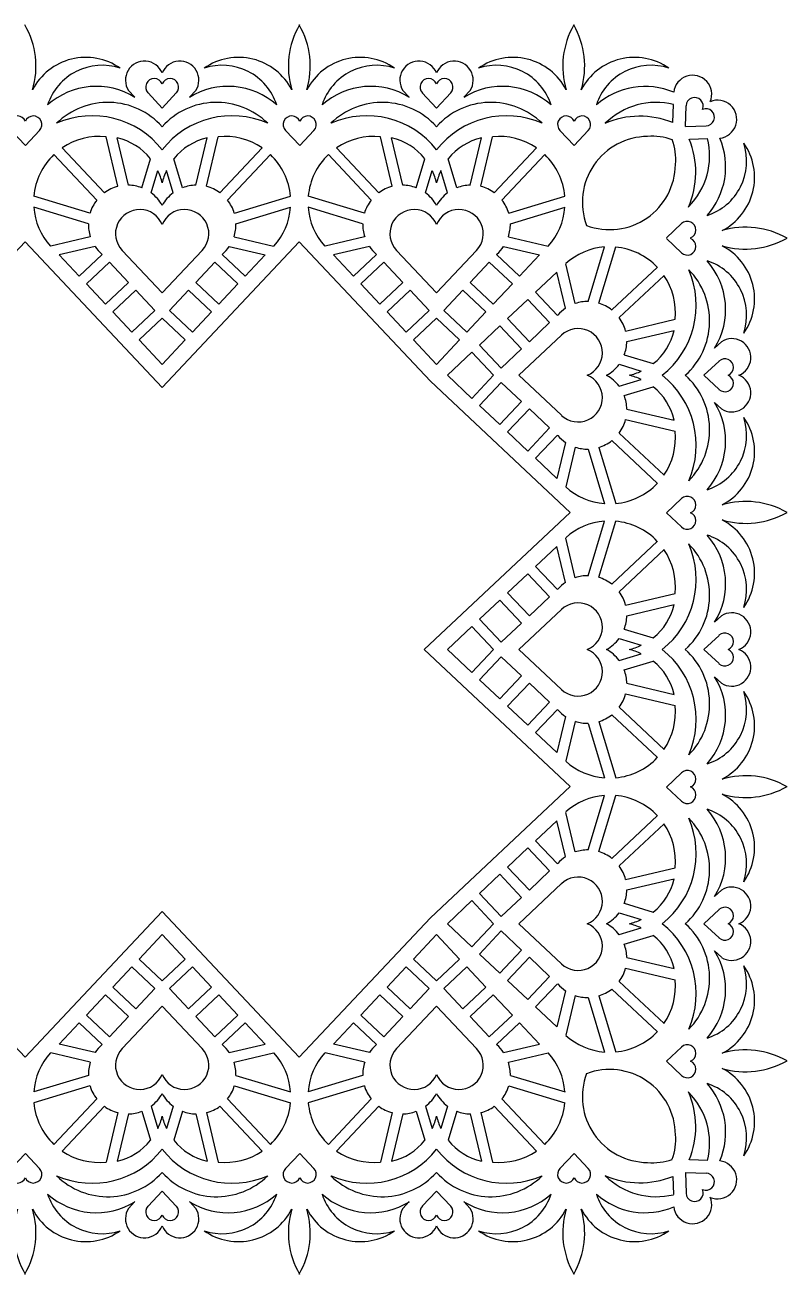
# Model space of a CAD drawing. Extents: x -508 to -157, y 123 to 262.
# Drawn here: x -241.8 to -157, y 122.9 to 262 of the extents above; entities that cross this region are included whole.
import ezdxf

# ---------------------------------------------------------------- set-up
doc = ezdxf.new("R2010")
doc.units = 0
doc.layers.get('0').update_dxf_attribs({"linetype": 'CONTINUOUS'})

msp = doc.modelspace()

# ---------------------------------------------------------------- linework, layer by layer
for p, q in [((-230.29, 254.68), (-229.58, 253.92)), ((-222.8, 254.68), (-223.51, 253.92)), ((-199.75, 254.68), (-199.04, 253.92)), ((-192.27, 254.68), (-192.98, 253.92)), ((-226.54, 252.73), (-228.12, 254.41)), ((-226.54, 252.73), (-224.97, 254.41)), ((-196.01, 252.73), (-197.59, 254.41)), ((-196.01, 252.73), (-194.43, 254.41)), ((-169.7, 251.1), (-169.63, 253.13)), ((-168.3, 250.68), (-168.23, 252.98)), ((-168.3, 250.68), (-166, 250.75)), ((-241.77, 248.56), (-243.35, 250.23)), ((-241.77, 248.56), (-240.19, 250.23)), ((-231.48, 244.01), (-232.78, 249.52)), ((-230.3, 244.15), (-231.54, 249.41)), ((-222.78, 244.15), (-221.54, 249.41)), ((-221.61, 244.01), (-220.31, 249.52)), ((-211.23, 248.56), (-212.81, 250.23)), ((-211.23, 248.56), (-209.66, 250.23)), ((-200.94, 244.01), (-202.24, 249.52)), ((-199.77, 244.15), (-201.01, 249.41)), ((-192.25, 244.15), (-191.01, 249.41)), ((-191.07, 244.01), (-189.77, 249.52)), ((-180.7, 248.56), (-182.27, 250.23)), ((-180.7, 248.56), (-179.12, 250.23)), ((-167.87, 249.28), (-165.84, 249.35)), ((-232.98, 243.3), (-237.67, 248.29)), ((-220.11, 243.3), (-215.42, 248.29)), ((-202.44, 243.3), (-207.13, 248.29)), ((-189.58, 243.3), (-184.88, 248.29)), ((-233.82, 242.48), (-238.59, 247.54)), ((-228.81, 243.86), (-227.84, 247.09)), ((-224.27, 243.86), (-225.24, 247.09)), ((-219.27, 242.48), (-214.5, 247.54)), ((-203.29, 242.48), (-208.05, 247.54)), ((-198.28, 243.86), (-197.31, 247.09)), ((-193.74, 243.86), (-194.71, 247.09)), ((-188.73, 242.48), (-183.97, 247.54)), ((-227.76, 243.28), (-227.02, 245.76)), ((-225.33, 243.28), (-226.07, 245.76)), ((-197.22, 243.28), (-196.48, 245.76)), ((-194.79, 243.28), (-195.54, 245.76)), ((-234.58, 241.03), (-240.83, 242.91)), ((-218.51, 241.03), (-212.26, 242.91)), ((-204.04, 241.03), (-210.29, 242.91)), ((-187.97, 241.03), (-181.72, 242.91)), ((-234.76, 239.85), (-240.84, 241.68)), ((-218.33, 239.85), (-212.25, 241.68)), ((-204.23, 239.85), (-210.3, 241.68)), ((-187.79, 239.85), (-181.71, 241.68)), ((-170.42, 238.28), (-168.75, 239.86)), ((-234.55, 238.4), (-238.95, 237.36)), ((-218.54, 238.4), (-214.14, 237.36)), ((-204.01, 238.4), (-208.41, 237.36)), ((-188.01, 238.4), (-183.6, 237.36)), ((-170.42, 238.19), (-168.75, 236.62)), ((-257.08, 221.6), (-241.81, 237.83)), ((-226.54, 221.6), (-241.81, 237.83)), ((-234.01, 237.31), (-238.02, 236.37)), ((-233.22, 236.42), (-233.25, 236.45)), ((-226.54, 232.14), (-231, 236.88)), ((-226.54, 221.6), (-211.28, 237.83)), ((-226.54, 232.14), (-222.09, 236.88)), ((-219.87, 236.42), (-219.84, 236.45)), ((-219.07, 237.31), (-215.07, 236.37)), ((-196.67, 222.31), (-211.28, 237.83)), ((-203.48, 237.31), (-207.48, 236.37)), ((-202.68, 236.42), (-202.72, 236.45)), ((-196.01, 232.14), (-200.47, 236.88)), ((-196.01, 232.14), (-191.55, 236.88)), ((-189.33, 236.42), (-189.3, 236.45)), ((-188.54, 237.31), (-184.53, 236.37)), ((-179.12, 231.19), (-177.3, 237.26)), ((-177.95, 231), (-176.07, 237.26)), ((-235.79, 234), (-238.02, 236.37)), ((-233.22, 236.42), (-235.79, 234)), ((-232.41, 235.56), (-234.98, 233.14)), ((-230.28, 233.3), (-232.41, 235.56)), ((-222.8, 233.3), (-220.68, 235.56)), ((-220.68, 235.56), (-218.11, 233.14)), ((-219.87, 236.42), (-217.3, 234)), ((-217.3, 234), (-215.07, 236.37)), ((-205.25, 234), (-207.48, 236.37)), ((-202.68, 236.42), (-205.25, 234)), ((-201.88, 235.56), (-204.45, 233.14)), ((-199.75, 233.3), (-201.88, 235.56)), ((-192.27, 233.3), (-190.14, 235.56)), ((-190.14, 235.56), (-187.57, 233.14)), ((-189.33, 236.42), (-186.76, 234)), ((-186.76, 234), (-184.53, 236.37)), ((-180.58, 230.97), (-181.62, 235.38)), ((-184.98, 232.21), (-182.61, 234.44)), ((-181.67, 230.44), (-182.61, 234.44)), ((-176.5, 230.25), (-171.43, 235.01)), ((-175.68, 229.4), (-170.69, 234.09)), ((-232.85, 230.88), (-234.98, 233.14)), ((-230.28, 233.3), (-232.85, 230.88)), ((-229.48, 232.44), (-232.05, 230.02)), ((-227.35, 230.18), (-229.48, 232.44)), ((-225.74, 230.18), (-223.61, 232.44)), ((-223.61, 232.44), (-221.04, 230.02)), ((-222.8, 233.3), (-220.23, 230.88)), ((-220.23, 230.88), (-218.11, 233.14)), ((-202.32, 230.88), (-204.45, 233.14)), ((-199.75, 233.3), (-202.32, 230.88)), ((-198.94, 232.44), (-201.51, 230.02)), ((-196.81, 230.18), (-198.94, 232.44)), ((-195.2, 230.18), (-193.07, 232.44)), ((-193.07, 232.44), (-190.51, 230.02)), ((-192.27, 233.3), (-189.7, 230.88)), ((-189.7, 230.88), (-187.57, 233.14)), ((-188.1, 229.28), (-185.84, 231.41)), ((-183.42, 228.84), (-185.84, 231.41)), ((-182.56, 229.64), (-184.98, 232.21)), ((-229.92, 227.76), (-232.05, 230.02)), ((-227.35, 230.18), (-229.92, 227.76)), ((-225.74, 230.18), (-223.17, 227.76)), ((-223.17, 227.76), (-221.04, 230.02)), ((-199.38, 227.76), (-201.51, 230.02)), ((-196.81, 230.18), (-199.38, 227.76)), ((-195.2, 230.18), (-192.63, 227.76)), ((-192.63, 227.76), (-190.51, 230.02)), ((-182.56, 229.64), (-182.53, 229.68)), ((-226.54, 229.32), (-229.11, 226.91)), ((-226.54, 229.32), (-223.98, 226.91)), ((-196.01, 229.32), (-198.58, 226.91)), ((-196.01, 229.32), (-193.44, 226.91)), ((-191.22, 226.34), (-188.95, 228.47)), ((-186.54, 225.9), (-188.95, 228.47)), ((-185.68, 226.71), (-188.1, 229.28)), ((-185.68, 226.71), (-183.42, 228.84)), ((-174.97, 227.9), (-169.45, 229.2)), ((-226.54, 224.18), (-229.11, 226.91)), ((-226.54, 224.18), (-223.98, 226.91)), ((-196.01, 224.18), (-198.58, 226.91)), ((-196.01, 224.18), (-193.44, 226.91)), ((-186.84, 222.97), (-182.1, 227.43)), ((-174.83, 226.73), (-169.56, 227.97)), ((-164.3, 226.71), (-165.06, 226)), ((-194.8, 222.97), (-192.07, 225.54)), ((-189.65, 222.97), (-192.07, 225.54)), ((-188.8, 223.78), (-191.22, 226.34)), ((-188.8, 223.78), (-186.54, 225.9)), ((-175.7, 224.19), (-173.22, 223.44)), ((-175.12, 225.24), (-171.89, 224.27)), ((-166.25, 222.97), (-164.57, 224.55)), ((-194.8, 222.97), (-192.07, 220.4)), ((-189.65, 222.97), (-192.07, 220.4)), ((-186.84, 222.97), (-182.1, 218.51)), ((-166.25, 222.97), (-164.57, 221.39)), ((-196.67, 222.31), (-181.15, 207.7)), ((-188.8, 222.16), (-191.22, 219.59)), ((-188.8, 222.16), (-186.54, 220.04)), ((-175.7, 221.75), (-173.22, 222.5)), ((-175.12, 220.7), (-171.89, 221.67)), ((-186.54, 220.04), (-188.95, 217.47)), ((-164.3, 219.23), (-165.06, 219.94)), ((-191.22, 219.59), (-188.95, 217.47)), ((-185.68, 219.23), (-188.1, 216.66)), ((-185.68, 219.23), (-183.42, 217.1)), ((-174.83, 219.21), (-169.56, 217.97)), ((-183.42, 217.1), (-185.84, 214.53)), ((-174.97, 218.03), (-169.45, 216.73)), ((-188.1, 216.66), (-185.84, 214.53)), ((-182.56, 216.3), (-184.98, 213.73)), ((-182.56, 216.3), (-182.53, 216.26)), ((-176.5, 215.69), (-171.43, 210.93)), ((-175.68, 216.54), (-170.69, 211.84)), ((-181.67, 215.5), (-182.61, 211.49)), ((-180.58, 214.97), (-181.62, 210.56)), ((-179.12, 214.75), (-177.3, 208.67)), ((-177.95, 214.94), (-176.07, 208.68)), ((-184.98, 213.73), (-182.61, 211.49)), ((-170.42, 207.66), (-168.75, 209.24)), ((-197.38, 192.43), (-181.15, 207.7)), ((-170.42, 207.66), (-168.75, 206.08)), ((-179.12, 200.65), (-177.3, 206.73)), ((-177.95, 200.47), (-176.07, 206.72)), ((-180.58, 200.43), (-181.62, 204.84)), ((-176.5, 199.71), (-171.43, 204.48)), ((-184.98, 201.68), (-182.61, 203.91)), ((-181.67, 199.9), (-182.61, 203.91)), ((-175.68, 198.86), (-170.69, 203.56)), ((-182.56, 199.11), (-184.98, 201.68)), ((-188.1, 198.74), (-185.84, 200.87)), ((-183.42, 198.3), (-185.84, 200.87)), ((-182.56, 199.11), (-182.53, 199.14)), ((-191.22, 195.81), (-188.95, 197.94)), ((-186.54, 195.37), (-188.95, 197.94)), ((-185.68, 196.17), (-188.1, 198.74)), ((-185.68, 196.17), (-183.42, 198.3)), ((-174.97, 197.37), (-169.45, 198.67)), ((-186.84, 192.43), (-182.1, 196.89)), ((-174.83, 196.19), (-169.56, 197.43)), ((-164.3, 196.18), (-165.06, 195.47)), ((-194.8, 192.43), (-192.07, 195)), ((-189.65, 192.43), (-192.07, 195)), ((-188.8, 193.24), (-191.22, 195.81)), ((-188.8, 193.24), (-186.54, 195.37)), ((-175.7, 193.65), (-173.22, 192.9)), ((-175.12, 194.7), (-171.89, 193.73)), ((-166.25, 192.43), (-164.57, 194.01)), ((-197.38, 192.43), (-181.15, 177.17)), ((-194.8, 192.43), (-192.07, 189.86)), ((-189.65, 192.43), (-192.07, 189.86)), ((-186.84, 192.43), (-182.1, 187.98)), ((-175.7, 191.22), (-173.22, 191.96)), ((-166.25, 192.43), (-164.57, 190.86)), ((-188.8, 191.63), (-191.22, 189.06)), ((-188.8, 191.63), (-186.54, 189.5)), ((-175.12, 190.16), (-171.89, 191.13)), ((-186.54, 189.5), (-188.95, 186.93)), ((-164.3, 188.69), (-165.06, 189.4)), ((-191.22, 189.06), (-188.95, 186.93)), ((-185.68, 188.69), (-188.1, 186.12)), ((-185.68, 188.69), (-183.42, 186.57)), ((-174.83, 188.67), (-169.56, 187.43)), ((-183.42, 186.57), (-185.84, 184)), ((-174.97, 187.5), (-169.45, 186.2)), ((-188.1, 186.12), (-185.84, 184)), ((-182.56, 185.76), (-184.98, 183.19)), ((-182.56, 185.76), (-182.53, 185.72)), ((-176.5, 185.16), (-171.43, 180.39)), ((-175.68, 186), (-170.69, 181.31)), ((-181.67, 184.96), (-182.61, 180.96)), ((-180.58, 184.43), (-181.62, 180.03)), ((-179.12, 184.21), (-177.3, 178.14)), ((-177.95, 184.4), (-176.07, 178.15)), ((-184.98, 183.19), (-182.61, 180.96)), ((-170.42, 177.12), (-168.75, 178.7)), ((-196.67, 162.56), (-181.15, 177.17)), ((-170.42, 177.12), (-168.75, 175.55)), ((-179.12, 170.12), (-177.3, 176.19)), ((-177.95, 169.93), (-176.07, 176.18)), ((-180.58, 169.9), (-181.62, 174.3)), ((-176.5, 169.17), (-171.43, 173.94)), ((-184.98, 171.14), (-182.61, 173.37)), ((-181.67, 169.37), (-182.61, 173.37)), ((-175.68, 168.33), (-170.69, 173.02)), ((-182.56, 168.57), (-184.98, 171.14)), ((-188.1, 168.21), (-185.84, 170.34)), ((-183.42, 167.77), (-185.84, 170.34)), ((-182.56, 168.57), (-182.53, 168.61)), ((-191.22, 165.27), (-188.95, 167.4)), ((-186.54, 164.83), (-188.95, 167.4)), ((-185.68, 165.64), (-188.1, 168.21)), ((-185.68, 165.64), (-183.42, 167.77)), ((-174.97, 166.83), (-169.45, 168.13)), ((-186.84, 161.9), (-182.1, 166.36)), ((-174.83, 165.66), (-169.56, 166.9)), ((-164.3, 165.64), (-165.06, 164.93)), ((-194.8, 161.9), (-192.07, 164.47)), ((-189.65, 161.9), (-192.07, 164.47)), ((-188.8, 162.7), (-191.22, 165.27)), ((-188.8, 162.7), (-186.54, 164.83)), ((-175.12, 164.17), (-171.89, 163.2)), ((-257.08, 163.27), (-241.81, 147.04)), ((-226.54, 163.27), (-241.81, 147.04)), ((-226.54, 163.27), (-211.28, 147.04)), ((-175.7, 163.11), (-173.22, 162.37)), ((-166.25, 161.9), (-164.57, 163.48)), ((-196.67, 162.56), (-211.28, 147.04)), ((-194.8, 161.9), (-192.07, 159.33)), ((-189.65, 161.9), (-192.07, 159.33)), ((-186.84, 161.9), (-182.1, 157.44)), ((-175.7, 160.68), (-173.22, 161.43)), ((-166.25, 161.9), (-164.57, 160.32)), ((-226.54, 160.69), (-229.11, 157.96)), ((-226.54, 160.69), (-223.98, 157.96)), ((-196.01, 160.69), (-198.58, 157.96)), ((-196.01, 160.69), (-193.44, 157.96)), ((-188.8, 161.09), (-191.22, 158.52)), ((-188.8, 161.09), (-186.54, 158.96)), ((-175.12, 159.63), (-171.89, 160.6)), ((-186.54, 158.96), (-188.95, 156.39)), ((-164.3, 158.16), (-165.06, 158.87)), ((-226.54, 155.54), (-229.11, 157.96)), ((-226.54, 155.54), (-223.98, 157.96)), ((-196.01, 155.54), (-198.58, 157.96)), ((-196.01, 155.54), (-193.44, 157.96)), ((-191.22, 158.52), (-188.95, 156.39)), ((-185.68, 158.16), (-188.1, 155.59)), ((-185.68, 158.16), (-183.42, 156.03)), ((-174.83, 158.14), (-169.56, 156.9)), ((-229.92, 157.11), (-232.05, 154.84)), ((-227.35, 154.69), (-229.92, 157.11)), ((-225.74, 154.69), (-223.17, 157.11)), ((-223.17, 157.11), (-221.04, 154.84)), ((-199.38, 157.11), (-201.51, 154.84)), ((-196.81, 154.69), (-199.38, 157.11)), ((-195.2, 154.69), (-192.63, 157.11)), ((-192.63, 157.11), (-190.51, 154.84)), ((-183.42, 156.03), (-185.84, 153.46)), ((-174.97, 156.96), (-169.45, 155.66)), ((-229.48, 152.43), (-232.05, 154.84)), ((-227.35, 154.69), (-229.48, 152.43)), ((-225.74, 154.69), (-223.61, 152.43)), ((-223.61, 152.43), (-221.04, 154.84)), ((-198.94, 152.43), (-201.51, 154.84)), ((-196.81, 154.69), (-198.94, 152.43)), ((-195.2, 154.69), (-193.07, 152.43)), ((-193.07, 152.43), (-190.51, 154.84)), ((-188.1, 155.59), (-185.84, 153.46)), ((-182.56, 155.22), (-184.98, 152.65)), ((-181.67, 154.43), (-182.61, 150.42)), ((-182.56, 155.22), (-182.53, 155.19)), ((-176.5, 154.62), (-171.43, 149.86)), ((-175.68, 155.47), (-170.69, 150.77)), ((-232.85, 153.99), (-234.98, 151.73)), ((-230.28, 151.57), (-232.85, 153.99)), ((-222.8, 151.57), (-220.23, 153.99)), ((-220.23, 153.99), (-218.11, 151.73)), ((-202.32, 153.99), (-204.45, 151.73)), ((-199.75, 151.57), (-202.32, 153.99)), ((-192.27, 151.57), (-189.7, 153.99)), ((-189.7, 153.99), (-187.57, 151.73)), ((-180.58, 153.9), (-181.62, 149.49)), ((-179.12, 153.68), (-177.3, 147.6)), ((-177.95, 153.86), (-176.07, 147.61)), ((-232.41, 149.31), (-234.98, 151.73)), ((-226.54, 152.73), (-231, 147.99)), ((-226.54, 152.73), (-222.09, 147.99)), ((-220.68, 149.31), (-218.11, 151.73)), ((-201.88, 149.31), (-204.45, 151.73)), ((-196.01, 152.73), (-200.47, 147.99)), ((-196.01, 152.73), (-191.55, 147.99)), ((-190.14, 149.31), (-187.57, 151.73)), ((-184.98, 152.65), (-182.61, 150.42)), ((-235.79, 150.87), (-238.02, 148.5)), ((-233.22, 148.45), (-235.79, 150.87)), ((-230.28, 151.57), (-232.41, 149.31)), ((-222.8, 151.57), (-220.68, 149.31)), ((-219.87, 148.45), (-217.3, 150.87)), ((-217.3, 150.87), (-215.07, 148.5)), ((-205.25, 150.87), (-207.48, 148.5)), ((-202.68, 148.45), (-205.25, 150.87)), ((-199.75, 151.57), (-201.88, 149.31)), ((-192.27, 151.57), (-190.14, 149.31)), ((-189.33, 148.45), (-186.76, 150.87)), ((-186.76, 150.87), (-184.53, 148.5)), ((-234.55, 146.47), (-238.95, 147.51)), ((-234.01, 147.55), (-238.02, 148.5)), ((-233.22, 148.45), (-233.25, 148.41)), ((-219.87, 148.45), (-219.84, 148.41)), ((-219.07, 147.55), (-215.07, 148.5)), ((-218.54, 146.47), (-214.14, 147.51)), ((-204.01, 146.47), (-208.41, 147.51)), ((-203.48, 147.55), (-207.48, 148.5)), ((-202.68, 148.45), (-202.72, 148.41)), ((-189.33, 148.45), (-189.3, 148.41)), ((-188.54, 147.55), (-184.53, 148.5)), ((-188.01, 146.47), (-183.6, 147.51)), ((-170.42, 146.59), (-168.75, 148.16)), ((-170.42, 146.59), (-168.75, 145.01)), ((-234.76, 145.01), (-240.84, 143.19)), ((-218.33, 145.01), (-212.25, 143.19)), ((-204.23, 145.01), (-210.3, 143.19)), ((-187.79, 145.01), (-181.71, 143.19)), ((-234.58, 143.84), (-240.83, 141.96)), ((-218.51, 143.84), (-212.26, 141.96)), ((-204.04, 143.84), (-210.29, 141.96)), ((-187.97, 143.84), (-181.72, 141.96)), ((-233.82, 142.39), (-238.59, 137.32)), ((-219.27, 142.39), (-214.5, 137.32)), ((-203.29, 142.39), (-208.05, 137.32)), ((-188.73, 142.39), (-183.97, 137.32)), ((-232.98, 141.57), (-237.67, 136.58)), ((-231.48, 140.86), (-232.78, 135.34)), ((-230.3, 140.72), (-231.54, 135.45)), ((-228.81, 141.01), (-227.84, 137.78)), ((-227.76, 141.59), (-227.02, 139.11)), ((-225.33, 141.59), (-226.07, 139.11)), ((-224.27, 141.01), (-225.24, 137.78)), ((-222.78, 140.72), (-221.54, 135.45)), ((-221.61, 140.86), (-220.31, 135.34)), ((-220.11, 141.57), (-215.42, 136.58)), ((-202.44, 141.57), (-207.13, 136.58)), ((-200.94, 140.86), (-202.24, 135.34)), ((-199.77, 140.72), (-201.01, 135.45)), ((-198.28, 141.01), (-197.31, 137.78)), ((-197.22, 141.59), (-196.48, 139.11)), ((-194.79, 141.59), (-195.54, 139.11)), ((-193.74, 141.01), (-194.71, 137.78)), ((-192.25, 140.72), (-191.01, 135.45)), ((-191.07, 140.86), (-189.77, 135.34)), ((-189.58, 141.57), (-184.88, 136.58)), ((-241.77, 136.31), (-243.35, 134.64)), ((-241.77, 136.31), (-240.19, 134.64)), ((-211.23, 136.31), (-212.81, 134.64)), ((-211.23, 136.31), (-209.66, 134.64)), ((-180.7, 136.31), (-182.27, 134.64)), ((-180.7, 136.31), (-179.12, 134.64)), ((-165.84, 135.52), (-167.87, 135.59)), ((-169.7, 133.76), (-169.63, 131.73)), ((-168.3, 134.19), (-166, 134.12)), ((-168.3, 134.19), (-168.23, 131.89)), ((-226.54, 132.13), (-228.12, 130.46)), ((-226.54, 132.13), (-224.97, 130.46)), ((-196.01, 132.13), (-197.59, 130.46)), ((-196.01, 132.13), (-194.43, 130.46)), ((-230.29, 130.19), (-229.58, 130.95)), ((-222.8, 130.19), (-223.51, 130.95)), ((-199.75, 130.19), (-199.04, 130.95)), ((-192.27, 130.19), (-192.98, 130.95))]:
    msp.add_line(p, q)
for centre, radius, start, end in [((-249.85, 257.38), 9.26, 343.5444, 29.7805), ((-203.24, 257.38), 9.26, 150.2195, 196.4556), ((-219.32, 257.38), 9.26, 343.5444, 29.7805), ((-172.7, 257.38), 9.26, 150.2195, 196.4556), ((-188.78, 257.38), 9.26, 343.5444, 29.7805), ((-235.04, 251.7), 6.67, 55.1183, 152.7343), ((-233.22, 251.11), 6.38, 71.7665, 162.0666), ((-228.51, 255.83), 2.12, 22.1916, 212.9358), ((-224.58, 255.83), 2.12, 327.0642, 157.8084), ((-218.05, 251.7), 6.67, 27.2657, 124.8817), ((-219.87, 251.11), 6.38, 17.9334, 108.2335), ((-204.5, 251.7), 6.67, 55.1183, 152.7343), ((-202.68, 251.11), 6.38, 71.7665, 162.0666), ((-197.97, 255.83), 2.12, 22.1916, 212.9358), ((-194.05, 255.83), 2.12, 327.0642, 157.8084), ((-187.51, 251.7), 6.67, 27.2657, 124.8817), ((-189.33, 251.11), 6.38, 17.9334, 108.2335), ((-173.97, 251.7), 6.67, 55.1183, 152.7343), ((-172.15, 251.11), 6.38, 71.7665, 162.0666), ((-227.43, 255.06), 0.954, 22.1916, 223.2633), ((-225.66, 255.06), 0.954, 316.7367, 157.8084), ((-196.89, 255.06), 0.954, 22.1916, 223.2633), ((-195.13, 255.06), 0.954, 316.7367, 157.8084), ((-167.5, 254.26), 2.12, 337.1916, 173.8107), ((-233.87, 247.01), 8.13, 58.1142, 131.8052), ((-219.22, 247.01), 8.13, 48.1948, 121.8858), ((-203.33, 247.01), 8.13, 58.1142, 131.8052), ((-188.68, 247.01), 8.13, 48.1948, 121.8858), ((-172.8, 247.01), 8.13, 66.8468, 131.8052), ((-232.6, 245.23), 8.13, 41.8237, 134.432), ((-220.49, 245.23), 8.13, 45.568, 138.1763), ((-202.07, 245.23), 8.13, 41.8237, 134.432), ((-189.95, 245.23), 8.13, 45.568, 138.1763), ((-171.53, 245.23), 8.13, 76.4534, 134.432), ((-167.28, 252.95), 0.954, 337.1916, 178.2633), ((-164.72, 251.48), 2.12, 276.1893, 112.8084), ((-242.65, 250.89), 0.954, 22.1916, 223.2633), ((-240.89, 250.89), 0.954, 316.7367, 157.8084), ((-234.33, 241.99), 9.88, 37.9811, 113.6405), ((-218.76, 241.99), 9.88, 66.3595, 142.0189), ((-212.12, 250.89), 0.954, 22.1916, 223.2633), ((-210.35, 250.89), 0.954, 316.7367, 157.8084), ((-203.79, 241.99), 9.88, 37.9811, 113.6405), ((-188.22, 241.99), 9.88, 66.3595, 142.0189), ((-181.58, 250.89), 0.954, 22.1916, 223.2633), ((-179.81, 250.89), 0.954, 316.7367, 157.8084), ((-173.39, 241.94), 9.88, 68.0846, 113.2735), ((-166.03, 251.7), 0.954, 271.7367, 112.8084), ((-233.54, 242.24), 7.32, 84.0698, 124.3531), ((-233.05, 242.91), 6.67, 38.7088, 76.9688), ((-220.04, 242.91), 6.67, 103.0312, 141.2912), ((-219.55, 242.24), 7.32, 55.6469, 95.9302), ((-203, 242.24), 7.32, 84.0698, 124.3531), ((-202.51, 242.91), 6.67, 38.7088, 76.9688), ((-189.5, 242.91), 6.67, 103.0312, 141.2912), ((-189.02, 242.24), 7.32, 55.6469, 95.9302), ((-172.46, 242.24), 7.32, 90.4219, 200.6236), ((-171.98, 242.91), 6.67, 70.6687, 94.6528), ((-176.06, 247), 6.67, 355.3472, 19.3313), ((-177.04, 245.59), 9.88, 336.7265, 21.9154), ((-173.74, 247.45), 8.13, 315.568, 13.5466), ((-171.96, 246.18), 8.13, 318.1948, 23.1532), ((-167.87, 246.83), 6.38, 287.9334, 18.2335), ((-167.28, 245.01), 6.67, 297.2657, 34.8817), ((-233.54, 242.24), 7.32, 133.5879, 174.7728), ((-219.55, 242.24), 7.32, 5.2272, 46.4121), ((-203, 242.24), 7.32, 133.5879, 174.7728), ((-189.02, 242.24), 7.32, 5.2272, 46.4121), ((-176.74, 246.51), 7.32, 249.3764, 359.5781), ((-233.05, 242.91), 6.67, 12.7907, 25.2329), ((-220.04, 242.91), 6.67, 154.7671, 167.2093), ((-202.51, 242.91), 6.67, 12.7907, 25.2329), ((-189.5, 242.91), 6.67, 154.7671, 167.2093), ((-230.38, 239.76), 4.38, 104.5257, 126.3006), ((-230.38, 239.76), 4.38, 69.0837, 89.0125), ((-222.71, 239.76), 4.38, 90.9875, 110.9163), ((-222.71, 239.76), 4.38, 53.6994, 75.4743), ((-199.84, 239.76), 4.38, 104.5257, 126.3006), ((-199.84, 239.76), 4.38, 69.0837, 89.0125), ((-192.17, 239.76), 4.38, 90.9875, 110.9163), ((-192.17, 239.76), 4.38, 53.6994, 75.4743), ((-230.38, 239.76), 4.38, 141.715, 163.2788), ((-230.38, 239.76), 4.38, 28.9966, 53.3205), ((-222.71, 239.76), 4.38, 126.6795, 151.0034), ((-222.71, 239.76), 4.38, 16.7212, 38.285), ((-199.84, 239.76), 4.38, 141.715, 163.2788), ((-199.84, 239.76), 4.38, 28.9966, 53.3205), ((-192.17, 239.76), 4.38, 126.6795, 151.0034), ((-192.17, 239.76), 4.38, 16.7212, 38.285), ((-233.54, 242.24), 7.32, 184.3684, 221.8816), ((-229.04, 238.73), 2.7, 22.1916, 223.2633), ((-224.05, 238.73), 2.7, 316.7367, 157.8084), ((-219.55, 242.24), 7.32, 318.1184, 355.6316), ((-203, 242.24), 7.32, 184.3684, 221.8816), ((-198.5, 238.73), 2.7, 22.1916, 223.2633), ((-193.51, 238.73), 2.7, 316.7367, 157.8084), ((-189.02, 242.24), 7.32, 318.1184, 355.6316), ((-230.38, 239.76), 4.38, 178.8365, 198.183), ((-222.71, 239.76), 4.38, 341.817, 1.1635), ((-199.84, 239.76), 4.38, 178.8365, 198.183), ((-192.17, 239.76), 4.38, 341.817, 1.1635), ((-168.09, 239.16), 0.954, 292.1916, 133.2633), ((-161.6, 230.2), 9.26, 60.2195, 106.4556), ((-168.09, 237.31), 0.954, 226.7367, 67.8084), ((-161.6, 246.28), 9.26, 253.5444, 299.7805), ((-230.38, 239.76), 4.38, 213.9929, 229.0468), ((-222.71, 239.76), 4.38, 310.9532, 326.0071), ((-199.84, 239.76), 4.38, 213.9929, 229.0468), ((-192.17, 239.76), 4.38, 310.9532, 326.0071), ((-176.74, 229.96), 7.32, 94.3684, 131.8816), ((-176.74, 229.96), 7.32, 43.5879, 84.7728), ((-167.28, 231.46), 6.67, 325.1183, 62.7343), ((-167.87, 229.65), 6.38, 341.7665, 72.0666), ((-171.96, 230.3), 8.13, 328.1142, 41.8052), ((-176.99, 230.76), 9.88, 307.9811, 23.6405), ((-176.74, 229.96), 7.32, 354.0698, 34.3531), ((-173.74, 229.03), 8.13, 311.8237, 44.432), ((-179.21, 226.8), 4.38, 88.8365, 108.183), ((-179.21, 226.8), 4.38, 51.715, 73.2788), ((-179.21, 226.8), 4.38, 123.9929, 139.0468), ((-180.25, 225.47), 2.7, 292.1916, 133.2633), ((-179.21, 226.8), 4.38, 14.5257, 36.3006), ((-179.21, 226.8), 4.38, 339.0837, 359.0125), ((-176.06, 229.47), 6.67, 308.7088, 346.9688), ((-163.15, 224.93), 2.12, 292.1916, 122.9358), ((-179.21, 226.8), 4.38, 298.9966, 323.3205), ((-163.92, 223.85), 0.954, 292.1916, 133.2633), ((-180.25, 220.47), 2.7, 226.7367, 67.8084), ((-179.21, 219.13), 4.38, 36.6795, 61.0034), ((-176.06, 229.47), 6.67, 282.7907, 295.2329), ((-176.06, 216.47), 6.67, 64.7671, 77.2093), ((-176.99, 215.18), 9.88, 336.3595, 52.0189), ((-173.74, 216.91), 8.13, 315.568, 48.1763), ((-163.92, 222.09), 0.954, 226.7367, 67.8084), ((-163.15, 221.01), 2.12, 237.0642, 67.8084), ((-176.06, 216.47), 6.67, 13.0312, 51.2912), ((-179.21, 219.13), 4.38, 0.9875, 20.9163), ((-171.96, 215.64), 8.13, 318.1948, 31.8858), ((-179.21, 219.13), 4.38, 323.6994, 345.4743), ((-167.87, 216.29), 6.38, 287.9334, 18.2335), ((-167.28, 214.47), 6.67, 297.2657, 34.8817), ((-179.21, 219.13), 4.38, 220.9532, 236.0071), ((-179.21, 219.13), 4.38, 286.7212, 308.285), ((-176.74, 215.98), 7.32, 325.6469, 5.9302), ((-179.21, 219.13), 4.38, 251.817, 271.1635), ((-176.74, 215.98), 7.32, 228.1184, 265.6316), ((-176.74, 215.98), 7.32, 275.2272, 316.4121), ((-168.09, 208.54), 0.954, 292.1916, 133.2633), ((-161.6, 199.66), 9.26, 60.2195, 106.4556), ((-168.09, 206.78), 0.954, 226.7367, 67.8084), ((-161.6, 215.74), 9.26, 253.5444, 299.7805), ((-176.74, 199.43), 7.32, 94.3684, 131.8816), ((-176.74, 199.43), 7.32, 43.5879, 84.7728), ((-167.28, 200.93), 6.67, 325.1183, 62.7343), ((-167.87, 199.11), 6.38, 341.7665, 72.0666), ((-171.96, 199.76), 8.13, 328.1142, 41.8052), ((-176.99, 200.22), 9.88, 307.9811, 23.6405), ((-176.74, 199.43), 7.32, 354.0698, 34.3531), ((-173.74, 198.49), 8.13, 311.8237, 44.432), ((-179.21, 196.27), 4.38, 88.8365, 108.183), ((-179.21, 196.27), 4.38, 51.715, 73.2788), ((-179.21, 196.27), 4.38, 123.9929, 139.0468), ((-180.25, 194.93), 2.7, 292.1916, 133.2633), ((-179.21, 196.27), 4.38, 14.5257, 36.3006), ((-179.21, 196.27), 4.38, 339.0837, 359.0125), ((-176.06, 198.94), 6.67, 308.7088, 346.9688), ((-163.15, 194.4), 2.12, 292.1916, 122.9358), ((-179.21, 196.27), 4.38, 298.9966, 323.3205), ((-163.92, 193.32), 0.954, 292.1916, 133.2633), ((-180.25, 189.94), 2.7, 226.7367, 67.8084), ((-179.21, 188.6), 4.38, 36.6795, 61.0034), ((-176.06, 198.94), 6.67, 282.7907, 295.2329), ((-176.06, 185.93), 6.67, 64.7671, 77.2093), ((-176.99, 184.65), 9.88, 336.3595, 52.0189), ((-173.74, 186.38), 8.13, 315.568, 48.1763), ((-163.92, 191.55), 0.954, 226.7367, 67.8084), ((-163.15, 190.47), 2.12, 237.0642, 67.8084), ((-176.06, 185.93), 6.67, 13.0312, 51.2912), ((-179.21, 188.6), 4.38, 0.9875, 20.9163), ((-171.96, 185.11), 8.13, 318.1948, 31.8858), ((-179.21, 188.6), 4.38, 323.6994, 345.4743), ((-167.87, 185.76), 6.38, 287.9334, 18.2335), ((-167.28, 183.94), 6.67, 297.2657, 34.8817), ((-179.21, 188.6), 4.38, 220.9532, 236.0071), ((-179.21, 188.6), 4.38, 286.7212, 308.285), ((-176.74, 185.44), 7.32, 325.6469, 5.9302), ((-179.21, 188.6), 4.38, 251.817, 271.1635), ((-176.74, 185.44), 7.32, 228.1184, 265.6316), ((-176.74, 185.44), 7.32, 275.2272, 316.4121), ((-168.09, 178.01), 0.954, 292.1916, 133.2633), ((-161.6, 169.12), 9.26, 60.2195, 106.4556), ((-168.09, 176.24), 0.954, 226.7367, 67.8084), ((-161.6, 185.21), 9.26, 253.5444, 299.7805), ((-176.74, 168.89), 7.32, 94.3684, 131.8816), ((-176.74, 168.89), 7.32, 43.5879, 84.7728), ((-167.28, 170.39), 6.67, 325.1183, 62.7343), ((-167.87, 168.57), 6.38, 341.7665, 72.0666), ((-171.96, 169.22), 8.13, 328.1142, 41.8052), ((-176.99, 169.68), 9.88, 307.9811, 23.6405), ((-176.74, 168.89), 7.32, 354.0698, 34.3531), ((-173.74, 167.95), 8.13, 311.8237, 44.432), ((-179.21, 165.73), 4.38, 88.8365, 108.183), ((-179.21, 165.73), 4.38, 51.715, 73.2788), ((-179.21, 165.73), 4.38, 123.9929, 139.0468), ((-179.21, 165.73), 4.38, 14.5257, 36.3006), ((-180.25, 164.39), 2.7, 292.1916, 133.2633), ((-179.21, 165.73), 4.38, 339.0837, 359.0125), ((-176.06, 168.4), 6.67, 308.7088, 346.9688), ((-163.15, 163.86), 2.12, 292.1916, 122.9358), ((-179.21, 165.73), 4.38, 298.9966, 323.3205), ((-163.92, 162.78), 0.954, 292.1916, 133.2633), ((-180.25, 159.4), 2.7, 226.7367, 67.8084), ((-179.21, 158.06), 4.38, 36.6795, 61.0034), ((-176.06, 168.4), 6.67, 282.7907, 295.2329), ((-176.06, 155.39), 6.67, 64.7671, 77.2093), ((-176.99, 154.11), 9.88, 336.3595, 52.0189), ((-173.74, 155.84), 8.13, 315.568, 48.1763), ((-163.92, 161.02), 0.954, 226.7367, 67.8084), ((-163.15, 159.93), 2.12, 237.0642, 67.8084), ((-176.06, 155.39), 6.67, 13.0312, 51.2912), ((-179.21, 158.06), 4.38, 0.9875, 20.9163), ((-171.96, 154.57), 8.13, 318.1948, 31.8858), ((-167.87, 155.22), 6.38, 287.9334, 18.2335), ((-167.28, 153.4), 6.67, 297.2657, 34.8817), ((-179.21, 158.06), 4.38, 323.6994, 345.4743), ((-179.21, 158.06), 4.38, 220.9532, 236.0071), ((-179.21, 158.06), 4.38, 286.7212, 308.285), ((-176.74, 154.91), 7.32, 325.6469, 5.9302), ((-179.21, 158.06), 4.38, 251.817, 271.1635), ((-176.74, 154.91), 7.32, 228.1184, 265.6316), ((-176.74, 154.91), 7.32, 275.2272, 316.4121), ((-233.54, 142.63), 7.32, 138.1184, 175.6316), ((-230.38, 145.1), 4.38, 130.9532, 146.0071), ((-229.04, 146.14), 2.7, 136.7367, 337.8084), ((-224.05, 146.14), 2.7, 202.1916, 43.2633), ((-222.71, 145.1), 4.38, 33.9929, 49.0468), ((-219.55, 142.63), 7.32, 4.3684, 41.8816), ((-203, 142.63), 7.32, 138.1184, 175.6316), ((-199.84, 145.1), 4.38, 130.9532, 146.0071), ((-198.5, 146.14), 2.7, 136.7367, 337.8084), ((-193.51, 146.14), 2.7, 202.1916, 43.2633), ((-192.17, 145.1), 4.38, 33.9929, 49.0468), ((-189.02, 142.63), 7.32, 4.3684, 41.8816), ((-168.09, 147.47), 0.954, 292.1916, 133.2633), ((-161.6, 138.59), 9.26, 60.2195, 106.4556), ((-230.38, 145.1), 4.38, 161.817, 181.1635), ((-222.71, 145.1), 4.38, 358.8365, 18.183), ((-199.84, 145.1), 4.38, 161.817, 181.1635), ((-192.17, 145.1), 4.38, 358.8365, 18.183), ((-168.09, 145.7), 0.954, 226.7367, 67.8084), ((-161.6, 154.67), 9.26, 253.5444, 299.7805), ((-172.46, 142.63), 7.32, 159.3764, 269.5781), ((-176.74, 138.35), 7.32, 0.4219, 110.6236), ((-167.28, 139.86), 6.67, 325.1183, 62.7343), ((-230.38, 145.1), 4.38, 196.7212, 218.285), ((-222.71, 145.1), 4.38, 321.715, 343.2788), ((-199.84, 145.1), 4.38, 196.7212, 218.285), ((-192.17, 145.1), 4.38, 321.715, 343.2788), ((-171.96, 138.69), 8.13, 336.8468, 41.8052), ((-167.87, 138.04), 6.38, 341.7665, 72.0666), ((-233.54, 142.63), 7.32, 185.2272, 226.4121), ((-230.38, 145.1), 4.38, 306.6795, 331.0034), ((-222.71, 145.1), 4.38, 208.9966, 233.3205), ((-219.55, 142.63), 7.32, 313.5879, 354.7728), ((-203, 142.63), 7.32, 185.2272, 226.4121), ((-199.84, 145.1), 4.38, 306.6795, 331.0034), ((-192.17, 145.1), 4.38, 208.9966, 233.3205), ((-189.02, 142.63), 7.32, 313.5879, 354.7728), ((-177.04, 139.28), 9.88, 338.0846, 23.2735), ((-173.74, 137.42), 8.13, 346.4534, 44.432), ((-230.38, 145.1), 4.38, 233.6994, 255.4743), ((-230.38, 145.1), 4.38, 270.9875, 290.9163), ((-222.71, 145.1), 4.38, 249.0837, 269.0125), ((-222.71, 145.1), 4.38, 284.5257, 306.3006), ((-199.84, 145.1), 4.38, 233.6994, 255.4743), ((-199.84, 145.1), 4.38, 270.9875, 290.9163), ((-192.17, 145.1), 4.38, 249.0837, 269.0125), ((-192.17, 145.1), 4.38, 284.5257, 306.3006), ((-233.05, 141.95), 6.67, 334.7671, 347.2093), ((-220.04, 141.95), 6.67, 192.7907, 205.2329), ((-202.51, 141.95), 6.67, 334.7671, 347.2093), ((-189.5, 141.95), 6.67, 192.7907, 205.2329), ((-233.05, 141.95), 6.67, 283.0312, 321.2912), ((-220.04, 141.95), 6.67, 218.7088, 256.9688), ((-202.51, 141.95), 6.67, 283.0312, 321.2912), ((-189.5, 141.95), 6.67, 218.7088, 256.9688), ((-176.06, 137.87), 6.67, 340.6687, 4.6528), ((-234.33, 142.88), 9.88, 246.3595, 322.0189), ((-233.54, 142.63), 7.32, 235.6469, 275.9302), ((-218.76, 142.88), 9.88, 217.9811, 293.6405), ((-219.55, 142.63), 7.32, 264.0698, 304.3531), ((-203.79, 142.88), 9.88, 246.3595, 322.0189), ((-203, 142.63), 7.32, 235.6469, 275.9302), ((-188.22, 142.88), 9.88, 217.9811, 293.6405), ((-189.02, 142.63), 7.32, 264.0698, 304.3531), ((-171.98, 141.95), 6.67, 265.3472, 289.3313), ((-164.72, 133.38), 2.12, 247.1916, 83.8107), ((-242.65, 133.98), 0.954, 136.7367, 337.8084), ((-240.89, 133.98), 0.954, 202.1916, 43.2633), ((-232.6, 139.63), 8.13, 225.568, 318.1763), ((-220.49, 139.63), 8.13, 221.8237, 314.432), ((-212.12, 133.98), 0.954, 136.7367, 337.8084), ((-210.35, 133.98), 0.954, 202.1916, 43.2633), ((-202.07, 139.63), 8.13, 225.568, 318.1763), ((-189.95, 139.63), 8.13, 221.8237, 314.432), ((-181.58, 133.98), 0.954, 136.7367, 337.8084), ((-179.81, 133.98), 0.954, 202.1916, 43.2633), ((-173.39, 142.93), 9.88, 246.7265, 291.9154), ((-171.53, 139.63), 8.13, 225.568, 283.5466), ((-166.03, 133.17), 0.954, 247.1916, 88.2633), ((-167.28, 131.92), 0.954, 181.7367, 22.8084), ((-233.87, 137.85), 8.13, 228.1948, 301.8858), ((-233.22, 133.76), 6.38, 197.9334, 288.2335), ((-219.22, 137.85), 8.13, 238.1142, 311.8052), ((-219.87, 133.76), 6.38, 251.7665, 342.0666), ((-203.33, 137.85), 8.13, 228.1948, 301.8858), ((-202.68, 133.76), 6.38, 197.9334, 288.2335), ((-188.68, 137.85), 8.13, 238.1142, 311.8052), ((-189.33, 133.76), 6.38, 251.7665, 342.0666), ((-172.15, 133.76), 6.38, 197.9334, 288.2335), ((-172.8, 137.85), 8.13, 228.1948, 293.1532), ((-167.5, 130.61), 2.12, 186.1893, 22.8084), ((-233.77, 127.49), 9.26, 163.5444, 209.7805), ((-249.85, 127.49), 9.26, 330.2195, 16.4556), ((-235.04, 133.17), 6.67, 207.2657, 304.8817), ((-228.51, 129.04), 2.12, 147.0642, 337.8084), ((-227.43, 129.81), 0.954, 136.7367, 337.8084), ((-225.66, 129.81), 0.954, 202.1916, 43.2633), ((-224.58, 129.04), 2.12, 202.1916, 32.9358), ((-218.05, 133.17), 6.67, 235.1183, 332.7343), ((-203.24, 127.49), 9.26, 163.5444, 209.7805), ((-219.32, 127.49), 9.26, 330.2195, 16.4556), ((-204.5, 133.17), 6.67, 207.2657, 304.8817), ((-197.97, 129.04), 2.12, 147.0642, 337.8084), ((-196.89, 129.81), 0.954, 136.7367, 337.8084), ((-195.13, 129.81), 0.954, 202.1916, 43.2633), ((-194.05, 129.04), 2.12, 202.1916, 32.9358), ((-187.51, 133.17), 6.67, 235.1183, 332.7343), ((-172.7, 127.49), 9.26, 163.5444, 209.7805), ((-188.78, 127.49), 9.26, 330.2195, 16.4556), ((-173.97, 133.17), 6.67, 207.2657, 304.8817)]:
    msp.add_arc(centre, radius, start, end)

doc.saveas('drawing.dxf')
